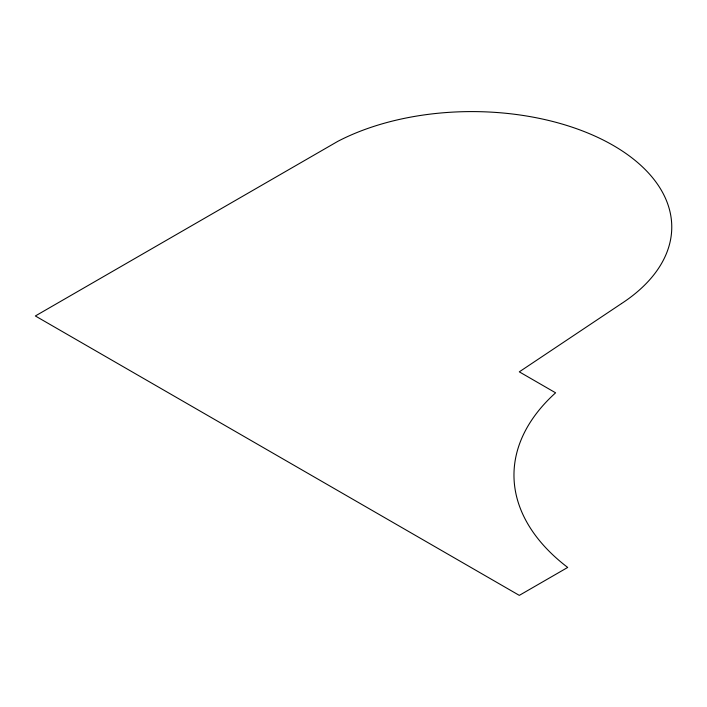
<?xml version="1.0" encoding="UTF-8"?>
<svg xmlns="http://www.w3.org/2000/svg" width="707" height="707" viewBox="0 0 707 707"><rect width="100%" height="100%" fill="white"/><g stroke="black" fill="none" stroke-linecap="round" stroke-linejoin="round"><path stroke-width="1.06" d="M621.515 303.568L519.3 371.847L555.596 392.809A264.869 152.915 0 0 0 567.703 567.438L519.3 595.374L35.35 315.967L337.822 141.338A199.957 115.444 0 0 1 612.509 145.015A199.957 115.444 0 0 1 621.515 303.568"/></g></svg>
